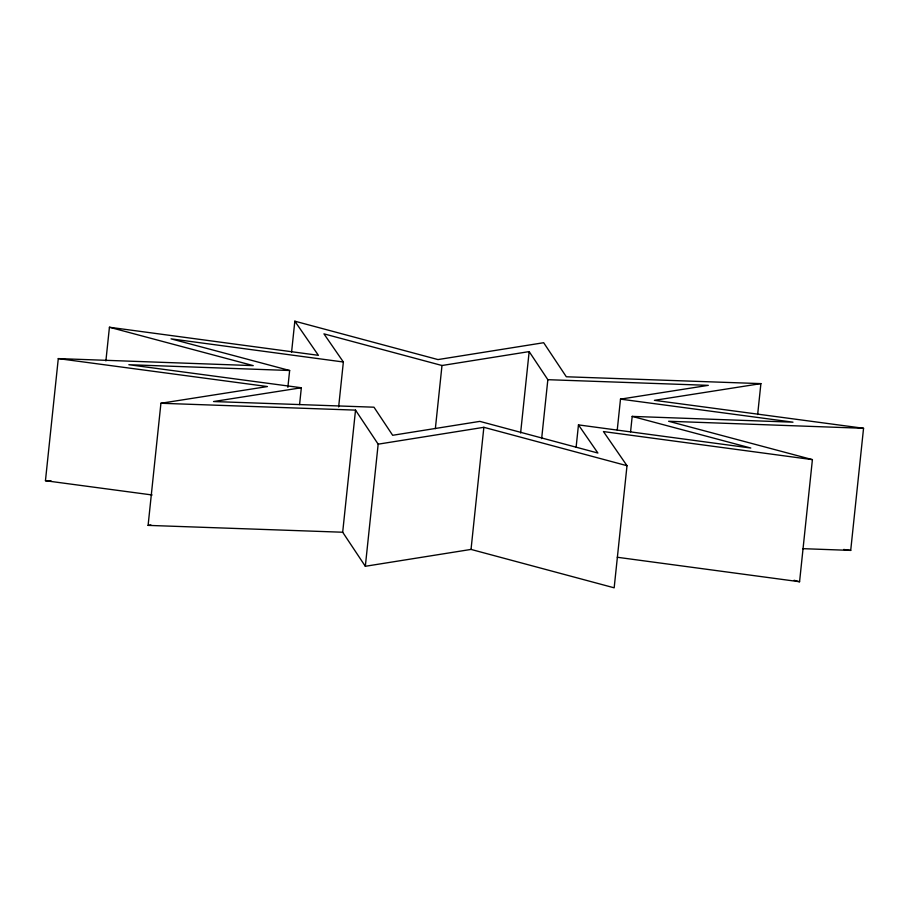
<?xml version="1.0" encoding="UTF-8"?>
<svg xmlns="http://www.w3.org/2000/svg" width="909" height="909" viewBox="0 0 909 909"><rect width="100%" height="100%" fill="white"/><g stroke="black" fill="none" stroke-linecap="round" stroke-linejoin="round"><path stroke-width="1.36" d="M152.133 494.973L45.45 480.713L58.29 358.601L253.247 365.623L109.432 327.251L105.887 360.941M617.256 557.262L799.568 581.749L812.407 459.636L603.451 431.57L627.005 465.703L614.166 587.816L471.032 549.422L365.327 566.284L342.682 532.231L148.099 525.379L160.927 403.266L267.428 386.552L58.29 358.601M287.869 387.336L289.641 370.497L171.04 338.852L343.363 361.998L338.648 406.914M291.584 352.067L294.834 321.184L437.968 359.578L543.673 342.716L566.318 376.769L760.901 383.621L757.651 414.504M299.572 404.607L301.345 387.757L128.851 364.714L289.641 370.497M342.682 532.231L355.521 410.118L160.927 403.266M365.327 566.284L378.167 444.171L355.521 410.118M435.354 428.673L441.99 365.509L529.163 351.601L547.843 379.689L541.65 438.638M471.032 549.422L483.861 427.31L627.005 465.703M520.607 433.014L529.163 351.601M576.101 447.342L578.465 424.889L750.8 448.035L632.187 416.39L630.573 431.832M617.245 430.002L620.495 399.131L708.327 385.348L547.843 379.689M802.681 548.661L850.71 550.399L863.55 428.287L654.412 400.335L760.901 383.621M378.167 444.171L483.861 427.31M301.345 387.757L213.513 401.539L373.985 407.198L392.665 435.286L479.838 421.378L597.895 453.034L578.465 424.889M148.099 525.379L150.905 524.936M632.187 416.39L792.978 422.174L620.495 399.131M863.55 428.287L668.592 421.265L812.407 459.636M45.45 480.713L51.097 480.918M109.432 327.251L318.389 355.317L294.834 321.184M843.7 549.456L850.71 550.399M441.99 365.509L323.945 333.853L343.363 361.998M794.091 580.283L799.568 581.749"/></g></svg>
